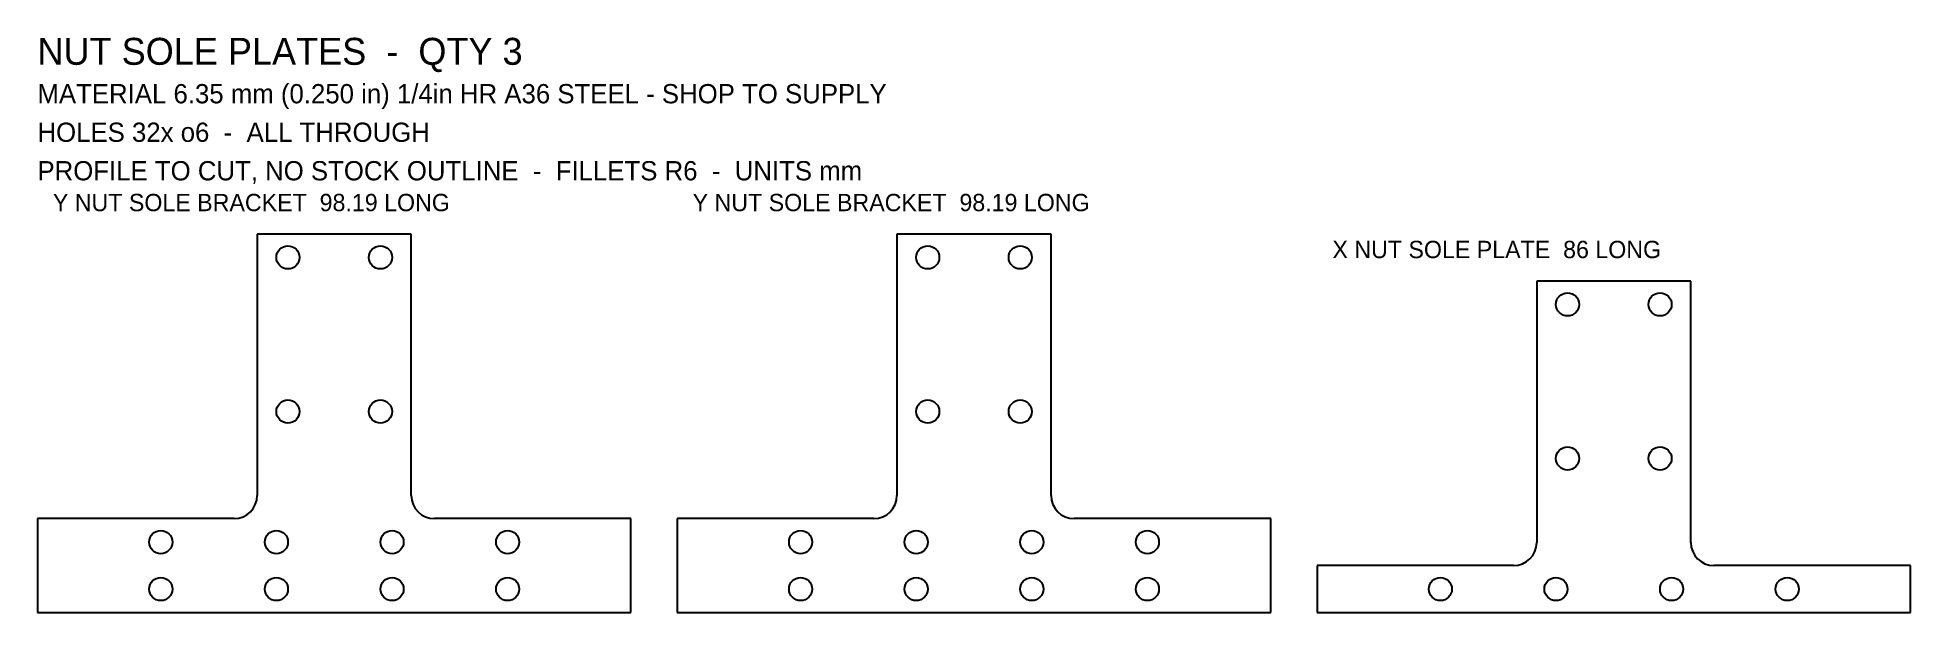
# Model space of a CAD drawing. Header units: metres. Extents: x 0 to 486, y 0 to 149.
import ezdxf

# ---------------------------------------------------------------- set-up
doc = ezdxf.new("R2010")
doc.units = ezdxf.units.M

msp = doc.modelspace()

# ---------------------------------------------------------------- linework, layer by layer
at = {"layer": 'HOLES'}
for centre in [(65, 92.19), (89, 92.19), (231, 92.19), (255, 92.19), (397, 80), (421, 80), (65, 52.19), (89, 52.19), (231, 52.19), (255, 52.19), (397, 40), (421, 40), (32, 18.285), (62, 18.285), (92, 18.285), (122, 18.285), (198, 18.285), (228, 18.285), (258, 18.285), (288, 18.285), (32, 6.095), (62, 6.095), (92, 6.095), (122, 6.095), (198, 6.095), (228, 6.095), (258, 6.095), (288, 6.095), (364, 6.095), (394, 6.095), (424, 6.095), (454, 6.095)]:
    msp.add_circle(centre, 3, dxfattribs=at)
at = {"layer": 'OUTLINE'}
for p, q in [((97, 98.19), (57, 98.19)), ((57, 98.19), (57, 30.38)), ((97, 30.38), (97, 98.19)), ((263, 98.19), (223, 98.19)), ((223, 98.19), (223, 30.38)), ((263, 30.38), (263, 98.19)), ((429, 86), (389, 86)), ((389, 86), (389, 18.19)), ((429, 18.19), (429, 86)), ((51, 24.38), (0, 24.38)), ((0, 24.38), (0, 0)), ((154, 24.38), (103, 24.38)), ((154, 0), (154, 24.38)), ((217, 24.38), (166, 24.38)), ((166, 24.38), (166, 0)), ((320, 24.38), (269, 24.38)), ((320, 0), (320, 24.38)), ((383, 12.19), (332, 12.19)), ((332, 12.19), (332, 0)), ((486, 12.19), (435, 12.19)), ((486, 0), (486, 12.19)), ((0, 0), (154, 0)), ((166, 0), (320, 0)), ((332, 0), (486, 0))]:
    msp.add_line(p, q, dxfattribs=at)
for centre, start, end in [((51, 30.38), 270, 360), ((103, 30.38), 180, 270), ((217, 30.38), 270, 360), ((269, 30.38), 180, 270), ((383, 18.19), 270, 360), ((435, 18.19), 180, 270)]:
    msp.add_arc(centre, 6, start, end, dxfattribs=at)

# ---------------------------------------------------------------- texts
at = {"layer": 'NOTES'}
for s, height, p in [('NUT SOLE PLATES  -  QTY 3', 7, (0, 142.19)), ('MATERIAL 6.35 mm (0.250 in) 1/4in HR A36 STEEL - SHOP TO SUPPLY', 5, (0, 132.19)), ('HOLES 32x o6  -  ALL THROUGH', 5, (0, 122.19)), ('PROFILE TO CUT, NO STOCK OUTLINE  -  FILLETS R6  -  UNITS mm', 5, (0, 112.19))]:
    msp.add_text(s, height=height, dxfattribs=at).set_placement(p)
at = {"layer": 'PARTS'}
for s, p in [('Y NUT SOLE BRACKET  98.19 LONG', (4, 104.19)), ('Y NUT SOLE BRACKET  98.19 LONG', (170, 104.19)), ('X NUT SOLE PLATE  86 LONG', (336, 92))]:
    msp.add_text(s, height=4.5, dxfattribs=at).set_placement(p)

doc.saveas('drawing.dxf')
